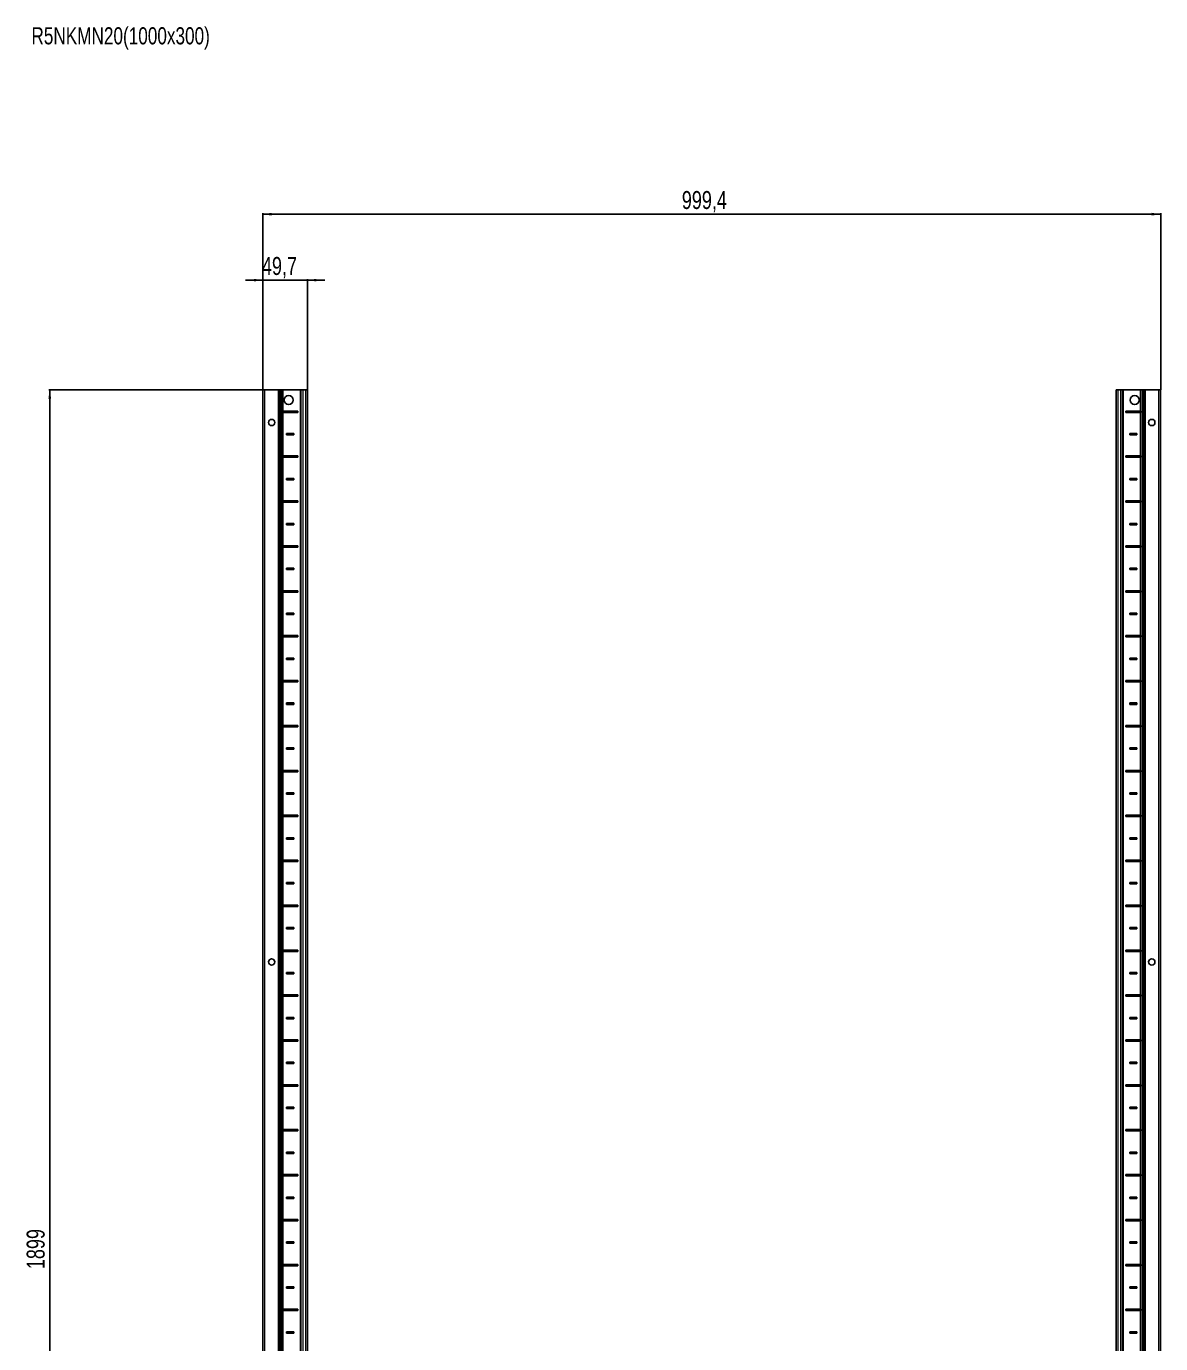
# Model space of a CAD drawing. Header units: millimetres. Extents: x -199 to 5425, y -1547 to 1507.
# Drawn here: x -199 to 1063, y -15 to 1452 of the extents above; entities that cross this region are included whole.
import ezdxf

# ---------------------------------------------------------------- set-up
doc = ezdxf.new("R2010")
doc.units = ezdxf.units.MM
doc.layers.add('FORMAT', color=7, linetype='Continuous')
doc.styles.add('SLDTEXTSTYLE0', font='TXT', dxfattribs={"width": 0.75})
doc.dimstyles.new('SLDDIMSTYLE0', dxfattribs={"dimtxt": 20, "dimasz": 10, "dimexe": 0, "dimexo": 0.0625, "dimgap": 5, "dimtad": 2, "dimdec": 1, "dimrnd": 1e-09, "dimzin": 12, "dimdsep": 46, "dimtxsty": 'SLDTEXTSTYLE0', "dimsah": 1, "dimcen": 0.09, "dimadec": 0, "dimazin": 3, "dimtfac": 1, "dimtofl": 0, "dimtmove": 0, "dimatfit": 3, "dimfxl": 0, "dimfrac": 2, "dimtolj": 1, "dimtzin": 12, "dimarcsym": 0})
doc.dimstyles.new('SLDDIMSTYLE1', dxfattribs={"dimtxt": 20, "dimasz": 10, "dimexe": 0, "dimexo": 0.0625, "dimgap": 5, "dimtad": 2, "dimdec": 1, "dimrnd": 1e-09, "dimzin": 12, "dimdsep": 46, "dimtxsty": 'SLDTEXTSTYLE0', "dimsah": 1, "dimcen": 0.09, "dimadec": 0, "dimazin": 3, "dimtfac": 1, "dimtmove": 0, "dimatfit": 0, "dimfxl": 0, "dimfrac": 2, "dimtolj": 1, "dimtzin": 12, "dimarcsym": 0})

# ---------------------------------------------------------------- blocks, each defined once
blk = doc.blocks.new('_D')
at = {"layer": 'FORMAT'}
for p, q in [((86.4, 1047.2), (-174.2, 1047.2)), ((-173.2, 1047.2), (-173.2, -851.8)), ((86.4, -851.8), (-174.2, -851.8))]:
    blk.add_line(p, q, dxfattribs=at)
for points in [[(-173.2, 1047.2), (-174.7, 1037.2), (-171.6, 1037.2)], [(-173.2, -851.8), (-171.6, -841.8), (-174.7, -841.8)]]:
    blk.add_solid(points, dxfattribs=at)
at = {"layer": 'FORMAT', "insert": (-198.9, 68.2), "char_height": 20, "attachment_point": 1, "rotation": 90, "style": 'SLDTEXTSTYLE0'}
blk.add_mtext('1899', dxfattribs=at)
blk = doc.blocks.new('_D_1')
at = {"layer": 'FORMAT'}
for p, q in [((64, 1047.2), (64, 1243.6)), ((64, 1242.6), (1063.4, 1242.6)), ((1063.4, 1047.2), (1063.4, 1243.6))]:
    blk.add_line(p, q, dxfattribs=at)
for points in [[(64, 1242.6), (74, 1241.1), (74, 1244.2)], [(1063.4, 1242.6), (1053.4, 1244.2), (1053.4, 1241.1)]]:
    blk.add_solid(points, dxfattribs=at)
at = {"layer": 'FORMAT', "insert": (530.4, 1268.4), "char_height": 20, "attachment_point": 1, "style": 'SLDTEXTSTYLE0'}
blk.add_mtext('999,4', dxfattribs=at)
blk = doc.blocks.new('_D_2')
at = {"layer": 'FORMAT'}
for p, q in [((64, 1169.2), (44.7, 1169.2)), ((64, 1047.2), (64, 1170.2)), ((113.7, 1169.2), (64, 1169.2)), ((113.7, 1047.2), (113.7, 1170.2)), ((113.7, 1169.2), (132.9, 1169.2))]:
    blk.add_line(p, q, dxfattribs=at)
for points in [[(64, 1169.2), (54, 1170.7), (54, 1167.7)], [(113.7, 1169.2), (123.7, 1167.7), (123.7, 1170.7)]]:
    blk.add_solid(points, dxfattribs=at)
at = {"layer": 'FORMAT', "insert": (63, 1195), "char_height": 20, "attachment_point": 1, "style": 'SLDTEXTSTYLE0'}
blk.add_mtext('49,7', dxfattribs=at)

msp = doc.modelspace()

# ---------------------------------------------------------------- linework, layer by layer
at = {"color": 7, "linetype": 'Continuous', "lineweight": 25}
for p, q in [((63.98, -851.79), (63.98, 1047.21)), ((63.98, 1047.21), (65.98, 1047.21)), ((81.33, 1047.21), (65.98, 1047.21)), ((81.33, 1047.21), (81.98, 1047.21)), ((81.98, -851.79), (81.98, 1047.21)), ((81.98, 1047.21), (82.56, 1047.21)), ((83.77, 1047.21), (82.56, 1047.21)), ((83.77, -851.79), (83.77, 1047.21)), ((83.8, 1047.21), (83.77, 1047.21)), ((83.8, -851.79), (83.8, 1047.21)), ((85.01, 1047.21), (83.8, 1047.21)), ((85.01, 1047.21), (86.42, 1047.21)), ((105.83, 1047.21), (86.42, 1047.21)), ((105.83, 1047.21), (106.48, 1047.21)), ((106.48, -851.79), (106.48, 1047.21)), ((106.48, 1047.21), (108.48, 1047.21)), ((111.68, 1047.21), (108.48, 1047.21)), ((111.68, 1047.21), (113.68, 1047.21)), ((113.68, 1047.21), (113.68, -851.79)), ((1013.68, -851.79), (1013.68, 1047.21)), ((1013.68, 1047.21), (1015.68, 1047.21)), ((1015.68, 1047.21), (1018.88, 1047.21)), ((1018.88, 1047.21), (1020.88, 1047.21)), ((1020.88, 1047.21), (1020.88, -851.79)), ((1020.88, 1047.21), (1021.53, 1047.21)), ((1021.53, 1047.21), (1040.93, 1047.21)), ((1040.93, 1047.21), (1042.34, 1047.21)), ((1042.34, 1047.21), (1043.55, 1047.21)), ((1043.55, 1047.21), (1043.55, -851.79)), ((1043.55, 1047.21), (1043.58, 1047.21)), ((1043.58, 1047.21), (1043.58, -851.79)), ((1043.58, 1047.21), (1044.79, 1047.21)), ((1044.79, 1047.21), (1045.38, 1047.21)), ((1045.38, 1047.21), (1045.38, -851.79)), ((1045.38, 1047.21), (1046.03, 1047.21)), ((1046.03, 1047.21), (1061.38, 1047.21)), ((1061.38, 1047.21), (1063.38, 1047.21)), ((1063.38, 1047.21), (1063.38, -851.79)), ((85.93, 1023.35), (85.93, 1022.06)), ((86.58, 1022.71), (85.93, 1023.35)), ((86.58, 1022.71), (85.93, 1022.06)), ((102.83, 1023.46), (86.42, 1023.46)), ((86.42, 1021.96), (102.83, 1021.96)), ((102.08, 1022.71), (86.58, 1022.71)), ((102.08, 1022.71), (102.83, 1023.46)), ((102.08, 1022.71), (102.83, 1021.96)), ((102.83, 1021.96), (102.83, 1023.46)), ((1025.28, 1022.71), (1024.53, 1023.46)), ((1040.93, 1023.46), (1024.53, 1023.46)), ((1024.53, 1023.46), (1024.53, 1021.96)), ((1025.28, 1022.71), (1024.53, 1021.96)), ((1024.53, 1021.96), (1040.93, 1021.96)), ((1025.28, 1022.71), (1040.78, 1022.71)), ((1040.78, 1022.71), (1041.42, 1023.35)), ((1040.78, 1022.71), (1041.42, 1022.06)), ((1041.42, 1022.06), (1041.42, 1023.35)), ((98.33, 998.46), (90.33, 998.46)), ((90.33, 998.46), (90.33, 996.96)), ((91.08, 997.71), (90.33, 998.46)), ((91.08, 997.71), (90.33, 996.96)), ((97.58, 997.71), (91.08, 997.71)), ((97.58, 997.71), (98.33, 998.46)), ((97.58, 997.71), (98.33, 996.96)), ((98.33, 996.96), (98.33, 998.46)), ((1037.03, 998.46), (1029.03, 998.46)), ((1029.03, 998.46), (1029.03, 996.96)), ((1029.78, 997.71), (1029.03, 998.46)), ((1029.78, 997.71), (1029.03, 996.96)), ((1029.78, 997.71), (1036.28, 997.71)), ((1036.28, 997.71), (1037.03, 998.46)), ((1036.28, 997.71), (1037.03, 996.96)), ((1037.03, 996.96), (1037.03, 998.46)), ((90.33, 996.96), (98.33, 996.96)), ((1029.03, 996.96), (1037.03, 996.96)), ((85.93, 973.35), (85.93, 972.06)), ((86.58, 972.71), (85.93, 973.35)), ((86.58, 972.71), (85.93, 972.06)), ((102.83, 973.46), (86.42, 973.46)), ((86.42, 971.96), (102.83, 971.96)), ((102.08, 972.71), (86.58, 972.71)), ((102.08, 972.71), (102.83, 973.46)), ((102.08, 972.71), (102.83, 971.96)), ((102.83, 971.96), (102.83, 973.46)), ((1040.93, 973.46), (1024.53, 973.46)), ((1024.53, 973.46), (1024.53, 971.96)), ((1025.28, 972.71), (1024.53, 973.46)), ((1025.28, 972.71), (1024.53, 971.96)), ((1024.53, 971.96), (1040.93, 971.96)), ((1025.28, 972.71), (1040.78, 972.71)), ((1040.78, 972.71), (1041.42, 973.35)), ((1040.78, 972.71), (1041.42, 972.06)), ((1041.42, 972.06), (1041.42, 973.35)), ((98.33, 948.46), (90.33, 948.46)), ((90.33, 948.46), (90.33, 946.96)), ((91.08, 947.71), (90.33, 948.46)), ((91.08, 947.71), (90.33, 946.96)), ((90.33, 946.96), (98.33, 946.96)), ((97.58, 947.71), (91.08, 947.71)), ((97.58, 947.71), (98.33, 948.46)), ((97.58, 947.71), (98.33, 946.96)), ((98.33, 946.96), (98.33, 948.46)), ((1037.03, 948.46), (1029.03, 948.46)), ((1029.03, 948.46), (1029.03, 946.96)), ((1029.78, 947.71), (1029.03, 948.46)), ((1029.78, 947.71), (1029.03, 946.96)), ((1029.03, 946.96), (1037.03, 946.96)), ((1029.78, 947.71), (1036.28, 947.71)), ((1036.28, 947.71), (1037.03, 948.46)), ((1036.28, 947.71), (1037.03, 946.96)), ((1037.03, 946.96), (1037.03, 948.46)), ((85.93, 923.35), (85.93, 922.06)), ((86.58, 922.71), (85.93, 923.35)), ((86.58, 922.71), (85.93, 922.06)), ((102.83, 923.46), (86.42, 923.46)), ((86.42, 921.96), (102.83, 921.96)), ((102.08, 922.71), (86.58, 922.71)), ((102.08, 922.71), (102.83, 923.46)), ((102.08, 922.71), (102.83, 921.96)), ((102.83, 921.96), (102.83, 923.46)), ((1040.93, 923.46), (1024.53, 923.46)), ((1024.53, 923.46), (1024.53, 921.96)), ((1025.28, 922.71), (1024.53, 923.46)), ((1025.28, 922.71), (1024.53, 921.96)), ((1024.53, 921.96), (1040.93, 921.96)), ((1025.28, 922.71), (1040.78, 922.71)), ((1040.78, 922.71), (1041.42, 923.35)), ((1040.78, 922.71), (1041.42, 922.06)), ((1041.42, 922.06), (1041.42, 923.35)), ((98.33, 898.46), (90.33, 898.46)), ((90.33, 898.46), (90.33, 896.96)), ((91.08, 897.71), (90.33, 898.46)), ((91.08, 897.71), (90.33, 896.96)), ((90.33, 896.96), (98.33, 896.96)), ((97.58, 897.71), (91.08, 897.71)), ((97.58, 897.71), (98.33, 898.46)), ((97.58, 897.71), (98.33, 896.96)), ((98.33, 896.96), (98.33, 898.46)), ((1037.03, 898.46), (1029.03, 898.46)), ((1029.03, 898.46), (1029.03, 896.96)), ((1029.78, 897.71), (1029.03, 898.46)), ((1029.78, 897.71), (1029.03, 896.96)), ((1029.03, 896.96), (1037.03, 896.96)), ((1029.78, 897.71), (1036.28, 897.71)), ((1036.28, 897.71), (1037.03, 898.46)), ((1036.28, 897.71), (1037.03, 896.96)), ((1037.03, 896.96), (1037.03, 898.46)), ((85.93, 873.35), (85.93, 872.06)), ((86.58, 872.71), (85.93, 873.35)), ((86.58, 872.71), (85.93, 872.06)), ((102.83, 873.46), (86.42, 873.46)), ((86.42, 871.96), (102.83, 871.96)), ((102.08, 872.71), (86.58, 872.71)), ((102.08, 872.71), (102.83, 873.46)), ((102.08, 872.71), (102.83, 871.96)), ((102.83, 871.96), (102.83, 873.46)), ((1040.93, 873.46), (1024.53, 873.46)), ((1024.53, 873.46), (1024.53, 871.96)), ((1025.28, 872.71), (1024.53, 873.46)), ((1025.28, 872.71), (1024.53, 871.96)), ((1024.53, 871.96), (1040.93, 871.96)), ((1025.28, 872.71), (1040.78, 872.71)), ((1040.78, 872.71), (1041.42, 873.35)), ((1040.78, 872.71), (1041.42, 872.06)), ((1041.42, 872.06), (1041.42, 873.35)), ((98.33, 848.46), (90.33, 848.46)), ((90.33, 848.46), (90.33, 846.96)), ((91.08, 847.71), (90.33, 848.46)), ((91.08, 847.71), (90.33, 846.96)), ((90.33, 846.96), (98.33, 846.96)), ((97.58, 847.71), (91.08, 847.71)), ((97.58, 847.71), (98.33, 848.46)), ((97.58, 847.71), (98.33, 846.96)), ((98.33, 846.96), (98.33, 848.46)), ((1037.03, 848.46), (1029.03, 848.46)), ((1029.03, 848.46), (1029.03, 846.96)), ((1029.78, 847.71), (1029.03, 848.46)), ((1029.78, 847.71), (1029.03, 846.96)), ((1029.03, 846.96), (1037.03, 846.96)), ((1029.78, 847.71), (1036.28, 847.71)), ((1036.28, 847.71), (1037.03, 848.46)), ((1036.28, 847.71), (1037.03, 846.96)), ((1037.03, 846.96), (1037.03, 848.46)), ((85.93, 823.35), (85.93, 822.06)), ((86.58, 822.71), (85.93, 823.35)), ((86.58, 822.71), (85.93, 822.06)), ((102.83, 823.46), (86.42, 823.46)), ((86.42, 821.96), (102.83, 821.96)), ((102.08, 822.71), (86.58, 822.71)), ((102.08, 822.71), (102.83, 823.46)), ((102.08, 822.71), (102.83, 821.96)), ((102.83, 821.96), (102.83, 823.46)), ((1040.93, 823.46), (1024.53, 823.46)), ((1024.53, 823.46), (1024.53, 821.96)), ((1025.28, 822.71), (1024.53, 823.46)), ((1025.28, 822.71), (1024.53, 821.96)), ((1024.53, 821.96), (1040.93, 821.96)), ((1025.28, 822.71), (1040.78, 822.71)), ((1040.78, 822.71), (1041.42, 823.35)), ((1040.78, 822.71), (1041.42, 822.06)), ((1041.42, 822.06), (1041.42, 823.35)), ((98.33, 798.46), (90.33, 798.46)), ((90.33, 798.46), (90.33, 796.96)), ((91.08, 797.71), (90.33, 798.46)), ((91.08, 797.71), (90.33, 796.96)), ((90.33, 796.96), (98.33, 796.96)), ((97.58, 797.71), (91.08, 797.71)), ((97.58, 797.71), (98.33, 798.46)), ((97.58, 797.71), (98.33, 796.96)), ((98.33, 796.96), (98.33, 798.46)), ((1037.03, 798.46), (1029.03, 798.46)), ((1029.03, 798.46), (1029.03, 796.96)), ((1029.78, 797.71), (1029.03, 798.46)), ((1029.78, 797.71), (1029.03, 796.96)), ((1029.03, 796.96), (1037.03, 796.96)), ((1029.78, 797.71), (1036.28, 797.71)), ((1036.28, 797.71), (1037.03, 798.46)), ((1036.28, 797.71), (1037.03, 796.96)), ((1037.03, 796.96), (1037.03, 798.46)), ((85.93, 773.35), (85.93, 772.06)), ((86.58, 772.71), (85.93, 773.35)), ((86.58, 772.71), (85.93, 772.06)), ((102.83, 773.46), (86.42, 773.46)), ((86.42, 771.96), (102.83, 771.96)), ((102.08, 772.71), (86.58, 772.71)), ((102.08, 772.71), (102.83, 773.46)), ((102.08, 772.71), (102.83, 771.96)), ((102.83, 771.96), (102.83, 773.46)), ((1040.93, 773.46), (1024.53, 773.46)), ((1024.53, 773.46), (1024.53, 771.96)), ((1025.28, 772.71), (1024.53, 773.46)), ((1025.28, 772.71), (1024.53, 771.96)), ((1024.53, 771.96), (1040.93, 771.96)), ((1025.28, 772.71), (1040.78, 772.71)), ((1040.78, 772.71), (1041.42, 773.35)), ((1040.78, 772.71), (1041.42, 772.06)), ((1041.42, 772.06), (1041.42, 773.35)), ((98.33, 748.46), (90.33, 748.46)), ((90.33, 748.46), (90.33, 746.96)), ((91.08, 747.71), (90.33, 748.46)), ((97.58, 747.71), (98.33, 748.46)), ((98.33, 746.96), (98.33, 748.46)), ((1037.03, 748.46), (1029.03, 748.46)), ((1029.03, 748.46), (1029.03, 746.96)), ((1029.78, 747.71), (1029.03, 748.46)), ((1036.28, 747.71), (1037.03, 748.46)), ((1037.03, 746.96), (1037.03, 748.46)), ((91.08, 747.71), (90.33, 746.96)), ((90.33, 746.96), (98.33, 746.96)), ((97.58, 747.71), (91.08, 747.71)), ((97.58, 747.71), (98.33, 746.96)), ((1029.78, 747.71), (1029.03, 746.96)), ((1029.03, 746.96), (1037.03, 746.96)), ((1029.78, 747.71), (1036.28, 747.71)), ((1036.28, 747.71), (1037.03, 746.96)), ((85.93, 723.35), (85.93, 722.06)), ((86.58, 722.71), (85.93, 723.35)), ((86.58, 722.71), (85.93, 722.06)), ((102.83, 723.46), (86.42, 723.46)), ((86.42, 721.96), (102.83, 721.96)), ((102.08, 722.71), (86.58, 722.71)), ((102.08, 722.71), (102.83, 723.46)), ((102.08, 722.71), (102.83, 721.96)), ((102.83, 721.96), (102.83, 723.46)), ((1040.93, 723.46), (1024.53, 723.46)), ((1024.53, 723.46), (1024.53, 721.96)), ((1025.28, 722.71), (1024.53, 723.46)), ((1025.28, 722.71), (1024.53, 721.96)), ((1024.53, 721.96), (1040.93, 721.96)), ((1025.28, 722.71), (1040.78, 722.71)), ((1040.78, 722.71), (1041.42, 723.35)), ((1040.78, 722.71), (1041.42, 722.06)), ((1041.42, 722.06), (1041.42, 723.35)), ((98.33, 698.46), (90.33, 698.46)), ((90.33, 698.46), (90.33, 696.96)), ((91.08, 697.71), (90.33, 698.46)), ((91.08, 697.71), (90.33, 696.96)), ((90.33, 696.96), (98.33, 696.96)), ((97.58, 697.71), (91.08, 697.71)), ((97.58, 697.71), (98.33, 698.46)), ((97.58, 697.71), (98.33, 696.96)), ((98.33, 696.96), (98.33, 698.46)), ((1037.03, 698.46), (1029.03, 698.46)), ((1029.03, 698.46), (1029.03, 696.96)), ((1029.78, 697.71), (1029.03, 698.46)), ((1029.78, 697.71), (1029.03, 696.96)), ((1029.03, 696.96), (1037.03, 696.96)), ((1029.78, 697.71), (1036.28, 697.71)), ((1036.28, 697.71), (1037.03, 698.46)), ((1036.28, 697.71), (1037.03, 696.96)), ((1037.03, 696.96), (1037.03, 698.46)), ((85.93, 673.35), (85.93, 672.06)), ((86.58, 672.71), (85.93, 673.35)), ((86.58, 672.71), (85.93, 672.06)), ((102.83, 673.46), (86.42, 673.46)), ((86.42, 671.96), (102.83, 671.96)), ((102.08, 672.71), (86.58, 672.71)), ((102.08, 672.71), (102.83, 673.46)), ((102.08, 672.71), (102.83, 671.96)), ((102.83, 671.96), (102.83, 673.46)), ((1040.93, 673.46), (1024.53, 673.46)), ((1024.53, 673.46), (1024.53, 671.96)), ((1025.28, 672.71), (1024.53, 673.46)), ((1025.28, 672.71), (1024.53, 671.96)), ((1024.53, 671.96), (1040.93, 671.96)), ((1025.28, 672.71), (1040.78, 672.71)), ((1040.78, 672.71), (1041.42, 673.35)), ((1040.78, 672.71), (1041.42, 672.06)), ((1041.42, 672.06), (1041.42, 673.35)), ((98.33, 648.46), (90.33, 648.46)), ((90.33, 648.46), (90.33, 646.96)), ((91.08, 647.71), (90.33, 648.46)), ((91.08, 647.71), (90.33, 646.96)), ((90.33, 646.96), (98.33, 646.96)), ((97.58, 647.71), (91.08, 647.71)), ((97.58, 647.71), (98.33, 648.46)), ((97.58, 647.71), (98.33, 646.96)), ((98.33, 646.96), (98.33, 648.46)), ((1037.03, 648.46), (1029.03, 648.46)), ((1029.03, 648.46), (1029.03, 646.96)), ((1029.78, 647.71), (1029.03, 648.46)), ((1029.78, 647.71), (1029.03, 646.96)), ((1029.03, 646.96), (1037.03, 646.96)), ((1029.78, 647.71), (1036.28, 647.71)), ((1036.28, 647.71), (1037.03, 648.46)), ((1036.28, 647.71), (1037.03, 646.96)), ((1037.03, 646.96), (1037.03, 648.46)), ((85.93, 623.35), (85.93, 622.06)), ((86.58, 622.71), (85.93, 623.35)), ((86.58, 622.71), (85.93, 622.06)), ((102.83, 623.46), (86.42, 623.46)), ((86.42, 621.96), (102.83, 621.96)), ((102.08, 622.71), (86.58, 622.71)), ((102.08, 622.71), (102.83, 623.46)), ((102.08, 622.71), (102.83, 621.96)), ((102.83, 621.96), (102.83, 623.46)), ((1040.93, 623.46), (1024.53, 623.46)), ((1024.53, 623.46), (1024.53, 621.96)), ((1025.28, 622.71), (1024.53, 623.46)), ((1025.28, 622.71), (1024.53, 621.96)), ((1024.53, 621.96), (1040.93, 621.96)), ((1025.28, 622.71), (1040.78, 622.71)), ((1040.78, 622.71), (1041.42, 623.35)), ((1040.78, 622.71), (1041.42, 622.06)), ((1041.42, 622.06), (1041.42, 623.35)), ((98.33, 598.46), (90.33, 598.46)), ((90.33, 598.46), (90.33, 596.96)), ((91.08, 597.71), (90.33, 598.46)), ((91.08, 597.71), (90.33, 596.96)), ((90.33, 596.96), (98.33, 596.96)), ((97.58, 597.71), (91.08, 597.71)), ((97.58, 597.71), (98.33, 598.46)), ((97.58, 597.71), (98.33, 596.96)), ((98.33, 596.96), (98.33, 598.46)), ((1037.03, 598.46), (1029.03, 598.46)), ((1029.03, 598.46), (1029.03, 596.96)), ((1029.78, 597.71), (1029.03, 598.46)), ((1029.78, 597.71), (1029.03, 596.96)), ((1029.03, 596.96), (1037.03, 596.96)), ((1029.78, 597.71), (1036.28, 597.71)), ((1036.28, 597.71), (1037.03, 598.46)), ((1036.28, 597.71), (1037.03, 596.96)), ((1037.03, 596.96), (1037.03, 598.46)), ((85.93, 573.35), (85.93, 572.06)), ((86.58, 572.71), (85.93, 573.35)), ((86.58, 572.71), (85.93, 572.06)), ((102.83, 573.46), (86.42, 573.46)), ((86.42, 571.96), (102.83, 571.96)), ((102.08, 572.71), (86.58, 572.71)), ((102.08, 572.71), (102.83, 573.46)), ((102.08, 572.71), (102.83, 571.96)), ((102.83, 571.96), (102.83, 573.46)), ((1040.93, 573.46), (1024.53, 573.46)), ((1024.53, 573.46), (1024.53, 571.96)), ((1025.28, 572.71), (1024.53, 573.46)), ((1025.28, 572.71), (1024.53, 571.96)), ((1024.53, 571.96), (1040.93, 571.96)), ((1025.28, 572.71), (1040.78, 572.71)), ((1040.78, 572.71), (1041.42, 573.35)), ((1040.78, 572.71), (1041.42, 572.06)), ((1041.42, 572.06), (1041.42, 573.35)), ((98.33, 548.46), (90.33, 548.46)), ((90.33, 548.46), (90.33, 546.96)), ((91.08, 547.71), (90.33, 548.46)), ((91.08, 547.71), (90.33, 546.96)), ((90.33, 546.96), (98.33, 546.96)), ((97.58, 547.71), (91.08, 547.71)), ((97.58, 547.71), (98.33, 548.46)), ((97.58, 547.71), (98.33, 546.96)), ((98.33, 546.96), (98.33, 548.46)), ((1037.03, 548.46), (1029.03, 548.46)), ((1029.03, 548.46), (1029.03, 546.96)), ((1029.78, 547.71), (1029.03, 548.46)), ((1029.78, 547.71), (1029.03, 546.96)), ((1029.03, 546.96), (1037.03, 546.96)), ((1029.78, 547.71), (1036.28, 547.71)), ((1036.28, 547.71), (1037.03, 548.46)), ((1036.28, 547.71), (1037.03, 546.96)), ((1037.03, 546.96), (1037.03, 548.46)), ((85.93, 523.35), (85.93, 522.06)), ((86.58, 522.71), (85.93, 523.35)), ((86.58, 522.71), (85.93, 522.06)), ((102.83, 523.46), (86.42, 523.46)), ((86.42, 521.96), (102.83, 521.96)), ((102.08, 522.71), (86.58, 522.71)), ((102.08, 522.71), (102.83, 523.46)), ((102.08, 522.71), (102.83, 521.96)), ((102.83, 521.96), (102.83, 523.46)), ((1040.93, 523.46), (1024.53, 523.46)), ((1024.53, 523.46), (1024.53, 521.96)), ((1025.28, 522.71), (1024.53, 523.46)), ((1025.28, 522.71), (1024.53, 521.96)), ((1024.53, 521.96), (1040.93, 521.96)), ((1025.28, 522.71), (1040.78, 522.71)), ((1040.78, 522.71), (1041.42, 523.35)), ((1040.78, 522.71), (1041.42, 522.06)), ((1041.42, 522.06), (1041.42, 523.35)), ((98.33, 498.46), (90.33, 498.46)), ((90.33, 498.46), (90.33, 496.96)), ((91.08, 497.71), (90.33, 498.46)), ((91.08, 497.71), (90.33, 496.96)), ((90.33, 496.96), (98.33, 496.96)), ((97.58, 497.71), (91.08, 497.71)), ((97.58, 497.71), (98.33, 498.46)), ((97.58, 497.71), (98.33, 496.96)), ((98.33, 496.96), (98.33, 498.46)), ((1037.03, 498.46), (1029.03, 498.46)), ((1029.03, 498.46), (1029.03, 496.96)), ((1029.78, 497.71), (1029.03, 498.46)), ((1029.78, 497.71), (1029.03, 496.96)), ((1029.03, 496.96), (1037.03, 496.96)), ((1029.78, 497.71), (1036.28, 497.71)), ((1036.28, 497.71), (1037.03, 498.46)), ((1036.28, 497.71), (1037.03, 496.96)), ((1037.03, 496.96), (1037.03, 498.46)), ((85.93, 473.35), (85.93, 472.06)), ((86.58, 472.71), (85.93, 473.35)), ((86.58, 472.71), (85.93, 472.06)), ((102.83, 473.46), (86.42, 473.46)), ((86.42, 471.96), (102.83, 471.96)), ((102.08, 472.71), (86.58, 472.71)), ((102.08, 472.71), (102.83, 473.46)), ((102.08, 472.71), (102.83, 471.96)), ((102.83, 471.96), (102.83, 473.46)), ((1040.93, 473.46), (1024.53, 473.46)), ((1024.53, 473.46), (1024.53, 471.96)), ((1025.28, 472.71), (1024.53, 473.46)), ((1025.28, 472.71), (1024.53, 471.96)), ((1024.53, 471.96), (1040.93, 471.96)), ((1025.28, 472.71), (1040.78, 472.71)), ((1040.78, 472.71), (1041.42, 473.35)), ((1040.78, 472.71), (1041.42, 472.06)), ((1041.42, 472.06), (1041.42, 473.35)), ((98.33, 448.46), (90.33, 448.46)), ((90.33, 448.46), (90.33, 446.96)), ((91.08, 447.71), (90.33, 448.46)), ((91.08, 447.71), (90.33, 446.96)), ((90.33, 446.96), (98.33, 446.96)), ((97.58, 447.71), (91.08, 447.71)), ((97.58, 447.71), (98.33, 448.46)), ((97.58, 447.71), (98.33, 446.96)), ((98.33, 446.96), (98.33, 448.46)), ((1037.03, 448.46), (1029.03, 448.46)), ((1029.03, 448.46), (1029.03, 446.96)), ((1029.78, 447.71), (1029.03, 448.46)), ((1029.78, 447.71), (1029.03, 446.96)), ((1029.03, 446.96), (1037.03, 446.96)), ((1029.78, 447.71), (1036.28, 447.71)), ((1036.28, 447.71), (1037.03, 448.46)), ((1036.28, 447.71), (1037.03, 446.96)), ((1037.03, 446.96), (1037.03, 448.46)), ((85.93, 423.35), (85.93, 422.06)), ((86.58, 422.71), (85.93, 423.35)), ((86.58, 422.71), (85.93, 422.06)), ((102.83, 423.46), (86.42, 423.46)), ((86.42, 421.96), (102.83, 421.96)), ((102.08, 422.71), (86.58, 422.71)), ((102.08, 422.71), (102.83, 423.46)), ((102.08, 422.71), (102.83, 421.96)), ((102.83, 421.96), (102.83, 423.46)), ((1040.93, 423.46), (1024.53, 423.46)), ((1024.53, 423.46), (1024.53, 421.96)), ((1025.28, 422.71), (1024.53, 423.46)), ((1025.28, 422.71), (1024.53, 421.96)), ((1024.53, 421.96), (1040.93, 421.96)), ((1025.28, 422.71), (1040.78, 422.71)), ((1040.78, 422.71), (1041.42, 423.35)), ((1040.78, 422.71), (1041.42, 422.06)), ((1041.42, 422.06), (1041.42, 423.35)), ((98.33, 398.46), (90.33, 398.46)), ((90.33, 398.46), (90.33, 396.96)), ((91.08, 397.71), (90.33, 398.46)), ((91.08, 397.71), (90.33, 396.96)), ((90.33, 396.96), (98.33, 396.96)), ((97.58, 397.71), (91.08, 397.71)), ((97.58, 397.71), (98.33, 398.46)), ((97.58, 397.71), (98.33, 396.96)), ((98.33, 396.96), (98.33, 398.46)), ((1037.03, 398.46), (1029.03, 398.46)), ((1029.03, 398.46), (1029.03, 396.96)), ((1029.78, 397.71), (1029.03, 398.46)), ((1029.78, 397.71), (1029.03, 396.96)), ((1029.03, 396.96), (1037.03, 396.96)), ((1029.78, 397.71), (1036.28, 397.71)), ((1036.28, 397.71), (1037.03, 398.46)), ((1036.28, 397.71), (1037.03, 396.96)), ((1037.03, 396.96), (1037.03, 398.46)), ((85.93, 373.35), (85.93, 372.06)), ((86.58, 372.71), (85.93, 373.35)), ((86.58, 372.71), (85.93, 372.06)), ((102.83, 373.46), (86.42, 373.46)), ((86.42, 371.96), (102.83, 371.96)), ((102.08, 372.71), (86.58, 372.71)), ((102.08, 372.71), (102.83, 373.46)), ((102.08, 372.71), (102.83, 371.96)), ((102.83, 371.96), (102.83, 373.46)), ((1040.93, 373.46), (1024.53, 373.46)), ((1024.53, 373.46), (1024.53, 371.96)), ((1025.28, 372.71), (1024.53, 373.46)), ((1025.28, 372.71), (1024.53, 371.96)), ((1024.53, 371.96), (1040.93, 371.96)), ((1025.28, 372.71), (1040.78, 372.71)), ((1040.78, 372.71), (1041.42, 373.35)), ((1040.78, 372.71), (1041.42, 372.06)), ((1041.42, 372.06), (1041.42, 373.35)), ((98.33, 348.46), (90.33, 348.46)), ((90.33, 348.46), (90.33, 346.96)), ((91.08, 347.71), (90.33, 348.46)), ((91.08, 347.71), (90.33, 346.96)), ((90.33, 346.96), (98.33, 346.96)), ((97.58, 347.71), (91.08, 347.71)), ((97.58, 347.71), (98.33, 348.46)), ((97.58, 347.71), (98.33, 346.96)), ((98.33, 346.96), (98.33, 348.46)), ((1037.03, 348.46), (1029.03, 348.46)), ((1029.03, 348.46), (1029.03, 346.96)), ((1029.78, 347.71), (1029.03, 348.46)), ((1029.78, 347.71), (1029.03, 346.96)), ((1029.03, 346.96), (1037.03, 346.96)), ((1029.78, 347.71), (1036.28, 347.71)), ((1036.28, 347.71), (1037.03, 348.46)), ((1036.28, 347.71), (1037.03, 346.96)), ((1037.03, 346.96), (1037.03, 348.46)), ((85.93, 323.35), (85.93, 322.06)), ((86.58, 322.71), (85.93, 323.35)), ((86.58, 322.71), (85.93, 322.06)), ((102.83, 323.46), (86.42, 323.46)), ((102.08, 322.71), (86.58, 322.71)), ((102.08, 322.71), (102.83, 323.46)), ((102.08, 322.71), (102.83, 321.96)), ((102.83, 321.96), (102.83, 323.46)), ((1040.93, 323.46), (1024.53, 323.46)), ((1024.53, 323.46), (1024.53, 321.96)), ((1025.28, 322.71), (1024.53, 323.46)), ((1025.28, 322.71), (1024.53, 321.96)), ((1025.28, 322.71), (1040.78, 322.71)), ((1040.78, 322.71), (1041.42, 323.35)), ((1040.78, 322.71), (1041.42, 322.06)), ((1041.42, 322.06), (1041.42, 323.35)), ((86.42, 321.96), (102.83, 321.96)), ((1024.53, 321.96), (1040.93, 321.96)), ((98.33, 298.46), (90.33, 298.46)), ((90.33, 298.46), (90.33, 296.96)), ((91.08, 297.71), (90.33, 298.46)), ((91.08, 297.71), (90.33, 296.96)), ((90.33, 296.96), (98.33, 296.96)), ((97.58, 297.71), (91.08, 297.71)), ((97.58, 297.71), (98.33, 298.46)), ((97.58, 297.71), (98.33, 296.96)), ((98.33, 296.96), (98.33, 298.46)), ((1037.03, 298.46), (1029.03, 298.46)), ((1029.03, 298.46), (1029.03, 296.96)), ((1029.78, 297.71), (1029.03, 298.46)), ((1029.78, 297.71), (1029.03, 296.96)), ((1029.03, 296.96), (1037.03, 296.96)), ((1029.78, 297.71), (1036.28, 297.71)), ((1036.28, 297.71), (1037.03, 298.46)), ((1036.28, 297.71), (1037.03, 296.96)), ((1037.03, 296.96), (1037.03, 298.46)), ((85.93, 273.35), (85.93, 272.06)), ((86.58, 272.71), (85.93, 273.35)), ((86.58, 272.71), (85.93, 272.06)), ((102.83, 273.46), (86.42, 273.46)), ((86.42, 271.96), (102.83, 271.96)), ((102.08, 272.71), (86.58, 272.71)), ((102.08, 272.71), (102.83, 273.46)), ((102.08, 272.71), (102.83, 271.96)), ((102.83, 271.96), (102.83, 273.46)), ((1040.93, 273.46), (1024.53, 273.46)), ((1024.53, 273.46), (1024.53, 271.96)), ((1025.28, 272.71), (1024.53, 273.46)), ((1025.28, 272.71), (1024.53, 271.96)), ((1024.53, 271.96), (1040.93, 271.96)), ((1025.28, 272.71), (1040.78, 272.71)), ((1040.78, 272.71), (1041.42, 273.35)), ((1040.78, 272.71), (1041.42, 272.06)), ((1041.42, 272.06), (1041.42, 273.35)), ((98.33, 248.46), (90.33, 248.46)), ((90.33, 248.46), (90.33, 246.96)), ((91.08, 247.71), (90.33, 248.46)), ((91.08, 247.71), (90.33, 246.96)), ((90.33, 246.96), (98.33, 246.96)), ((97.58, 247.71), (91.08, 247.71)), ((97.58, 247.71), (98.33, 248.46)), ((97.58, 247.71), (98.33, 246.96)), ((98.33, 246.96), (98.33, 248.46)), ((1037.03, 248.46), (1029.03, 248.46)), ((1029.03, 248.46), (1029.03, 246.96)), ((1029.78, 247.71), (1029.03, 248.46)), ((1029.78, 247.71), (1029.03, 246.96)), ((1029.03, 246.96), (1037.03, 246.96)), ((1029.78, 247.71), (1036.28, 247.71)), ((1036.28, 247.71), (1037.03, 248.46)), ((1036.28, 247.71), (1037.03, 246.96)), ((1037.03, 246.96), (1037.03, 248.46)), ((85.93, 223.35), (85.93, 222.06)), ((86.58, 222.71), (85.93, 223.35)), ((86.58, 222.71), (85.93, 222.06)), ((102.83, 223.46), (86.42, 223.46)), ((86.42, 221.96), (102.83, 221.96)), ((102.08, 222.71), (86.58, 222.71)), ((102.08, 222.71), (102.83, 223.46)), ((102.08, 222.71), (102.83, 221.96)), ((102.83, 221.96), (102.83, 223.46)), ((1040.93, 223.46), (1024.53, 223.46)), ((1024.53, 223.46), (1024.53, 221.96)), ((1025.28, 222.71), (1024.53, 223.46)), ((1025.28, 222.71), (1024.53, 221.96)), ((1024.53, 221.96), (1040.93, 221.96)), ((1025.28, 222.71), (1040.78, 222.71)), ((1040.78, 222.71), (1041.42, 223.35)), ((1040.78, 222.71), (1041.42, 222.06)), ((1041.42, 222.06), (1041.42, 223.35)), ((98.33, 198.46), (90.33, 198.46)), ((90.33, 198.46), (90.33, 196.96)), ((91.08, 197.71), (90.33, 198.46)), ((91.08, 197.71), (90.33, 196.96)), ((90.33, 196.96), (98.33, 196.96)), ((97.58, 197.71), (91.08, 197.71)), ((97.58, 197.71), (98.33, 198.46)), ((97.58, 197.71), (98.33, 196.96)), ((98.33, 196.96), (98.33, 198.46)), ((1037.03, 198.46), (1029.03, 198.46)), ((1029.03, 198.46), (1029.03, 196.96)), ((1029.78, 197.71), (1029.03, 198.46)), ((1029.78, 197.71), (1029.03, 196.96)), ((1029.03, 196.96), (1037.03, 196.96)), ((1029.78, 197.71), (1036.28, 197.71)), ((1036.28, 197.71), (1037.03, 198.46)), ((1036.28, 197.71), (1037.03, 196.96)), ((1037.03, 196.96), (1037.03, 198.46)), ((85.93, 173.35), (85.93, 172.06)), ((86.58, 172.71), (85.93, 173.35)), ((86.58, 172.71), (85.93, 172.06)), ((102.83, 173.46), (86.42, 173.46)), ((86.42, 171.96), (102.83, 171.96)), ((102.08, 172.71), (86.58, 172.71)), ((102.08, 172.71), (102.83, 173.46)), ((102.08, 172.71), (102.83, 171.96)), ((102.83, 171.96), (102.83, 173.46)), ((1040.93, 173.46), (1024.53, 173.46)), ((1024.53, 173.46), (1024.53, 171.96)), ((1025.28, 172.71), (1024.53, 173.46)), ((1025.28, 172.71), (1024.53, 171.96)), ((1024.53, 171.96), (1040.93, 171.96)), ((1025.28, 172.71), (1040.78, 172.71)), ((1040.78, 172.71), (1041.42, 173.35)), ((1040.78, 172.71), (1041.42, 172.06)), ((1041.42, 172.06), (1041.42, 173.35)), ((98.33, 148.46), (90.33, 148.46)), ((90.33, 148.46), (90.33, 146.96)), ((91.08, 147.71), (90.33, 148.46)), ((91.08, 147.71), (90.33, 146.96)), ((90.33, 146.96), (98.33, 146.96)), ((97.58, 147.71), (91.08, 147.71)), ((97.58, 147.71), (98.33, 148.46)), ((97.58, 147.71), (98.33, 146.96)), ((98.33, 146.96), (98.33, 148.46)), ((1037.03, 148.46), (1029.03, 148.46)), ((1029.03, 148.46), (1029.03, 146.96)), ((1029.78, 147.71), (1029.03, 148.46)), ((1029.78, 147.71), (1029.03, 146.96)), ((1029.03, 146.96), (1037.03, 146.96)), ((1029.78, 147.71), (1036.28, 147.71)), ((1036.28, 147.71), (1037.03, 148.46)), ((1036.28, 147.71), (1037.03, 146.96)), ((1037.03, 146.96), (1037.03, 148.46)), ((85.93, 123.35), (85.93, 122.06)), ((86.58, 122.71), (85.93, 123.35)), ((86.58, 122.71), (85.93, 122.06)), ((102.83, 123.46), (86.42, 123.46)), ((86.42, 121.96), (102.83, 121.96)), ((102.08, 122.71), (86.58, 122.71)), ((102.08, 122.71), (102.83, 123.46)), ((102.08, 122.71), (102.83, 121.96)), ((102.83, 121.96), (102.83, 123.46)), ((1040.93, 123.46), (1024.53, 123.46)), ((1024.53, 123.46), (1024.53, 121.96)), ((1025.28, 122.71), (1024.53, 123.46)), ((1025.28, 122.71), (1024.53, 121.96)), ((1024.53, 121.96), (1040.93, 121.96)), ((1025.28, 122.71), (1040.78, 122.71)), ((1040.78, 122.71), (1041.42, 123.35)), ((1040.78, 122.71), (1041.42, 122.06)), ((1041.42, 122.06), (1041.42, 123.35)), ((98.33, 98.46), (90.33, 98.46)), ((90.33, 98.46), (90.33, 96.96)), ((91.08, 97.71), (90.33, 98.46)), ((91.08, 97.71), (90.33, 96.96)), ((90.33, 96.96), (98.33, 96.96)), ((97.58, 97.71), (91.08, 97.71)), ((97.58, 97.71), (98.33, 98.46)), ((97.58, 97.71), (98.33, 96.96)), ((98.33, 96.96), (98.33, 98.46)), ((1037.03, 98.46), (1029.03, 98.46)), ((1029.03, 98.46), (1029.03, 96.96)), ((1029.78, 97.71), (1029.03, 98.46)), ((1029.78, 97.71), (1029.03, 96.96)), ((1029.03, 96.96), (1037.03, 96.96)), ((1029.78, 97.71), (1036.28, 97.71)), ((1036.28, 97.71), (1037.03, 98.46)), ((1036.28, 97.71), (1037.03, 96.96)), ((1037.03, 96.96), (1037.03, 98.46)), ((85.93, 73.35), (85.93, 72.06)), ((86.58, 72.71), (85.93, 73.35)), ((102.83, 73.46), (86.42, 73.46)), ((102.08, 72.71), (102.83, 73.46)), ((102.83, 71.96), (102.83, 73.46)), ((1040.93, 73.46), (1024.53, 73.46)), ((1024.53, 73.46), (1024.53, 71.96)), ((1025.28, 72.71), (1024.53, 73.46)), ((1040.78, 72.71), (1041.42, 73.35)), ((1041.42, 72.06), (1041.42, 73.35)), ((86.58, 72.71), (85.93, 72.06)), ((86.42, 71.96), (102.83, 71.96)), ((102.08, 72.71), (86.58, 72.71)), ((102.08, 72.71), (102.83, 71.96)), ((1025.28, 72.71), (1024.53, 71.96)), ((1024.53, 71.96), (1040.93, 71.96)), ((1025.28, 72.71), (1040.78, 72.71)), ((1040.78, 72.71), (1041.42, 72.06)), ((98.33, 48.46), (90.33, 48.46)), ((90.33, 48.46), (90.33, 46.96)), ((91.08, 47.71), (90.33, 48.46)), ((91.08, 47.71), (90.33, 46.96)), ((90.33, 46.96), (98.33, 46.96)), ((97.58, 47.71), (91.08, 47.71)), ((97.58, 47.71), (98.33, 48.46)), ((97.58, 47.71), (98.33, 46.96)), ((98.33, 46.96), (98.33, 48.46)), ((1037.03, 48.46), (1029.03, 48.46)), ((1029.03, 48.46), (1029.03, 46.96)), ((1029.78, 47.71), (1029.03, 48.46)), ((1029.78, 47.71), (1029.03, 46.96)), ((1029.03, 46.96), (1037.03, 46.96)), ((1029.78, 47.71), (1036.28, 47.71)), ((1036.28, 47.71), (1037.03, 48.46)), ((1036.28, 47.71), (1037.03, 46.96)), ((1037.03, 46.96), (1037.03, 48.46)), ((85.93, 23.35), (85.93, 22.06)), ((86.58, 22.71), (85.93, 23.35)), ((86.58, 22.71), (85.93, 22.06)), ((102.83, 23.46), (86.42, 23.46)), ((86.42, 21.96), (102.83, 21.96)), ((102.08, 22.71), (86.58, 22.71)), ((102.08, 22.71), (102.83, 23.46)), ((102.08, 22.71), (102.83, 21.96)), ((102.83, 21.96), (102.83, 23.46)), ((1040.93, 23.46), (1024.53, 23.46)), ((1024.53, 23.46), (1024.53, 21.96)), ((1025.28, 22.71), (1024.53, 23.46)), ((1025.28, 22.71), (1024.53, 21.96)), ((1024.53, 21.96), (1040.93, 21.96)), ((1025.28, 22.71), (1040.78, 22.71)), ((1040.78, 22.71), (1041.42, 23.35)), ((1040.78, 22.71), (1041.42, 22.06)), ((1041.42, 22.06), (1041.42, 23.35)), ((98.33, -1.54), (90.33, -1.54)), ((90.33, -1.54), (90.33, -3.04)), ((91.08, -2.29), (90.33, -1.54)), ((91.08, -2.29), (90.33, -3.04)), ((90.33, -3.04), (98.33, -3.04)), ((97.58, -2.29), (91.08, -2.29)), ((97.58, -2.29), (98.33, -1.54)), ((97.58, -2.29), (98.33, -3.04)), ((98.33, -3.04), (98.33, -1.54)), ((1037.03, -1.54), (1029.03, -1.54)), ((1029.03, -1.54), (1029.03, -3.04)), ((1029.78, -2.29), (1029.03, -1.54)), ((1029.78, -2.29), (1029.03, -3.04)), ((1029.03, -3.04), (1037.03, -3.04)), ((1029.78, -2.29), (1036.28, -2.29)), ((1036.28, -2.29), (1037.03, -1.54)), ((1036.28, -2.29), (1037.03, -3.04)), ((1037.03, -3.04), (1037.03, -1.54))]:
    msp.add_line(p, q, dxfattribs=at)
at = {"color": 8, "linetype": 'Continuous', "lineweight": 18}
for p, q in [((65.98, 1047.21), (65.98, -851.79)), ((81.33, -851.79), (81.33, 1047.21)), ((82.56, 1047.21), (82.56, -851.79)), ((85.01, -851.79), (85.01, 1047.21)), ((86.42, 1047.21), (86.42, 1023.46)), ((105.83, -851.79), (105.83, 1047.21)), ((108.48, 1047.21), (108.48, -851.79)), ((111.68, -851.79), (111.68, 1047.21)), ((1015.68, 1047.21), (1015.68, -851.79)), ((1018.88, -851.79), (1018.88, 1047.21)), ((1021.53, 1047.21), (1021.53, -851.79)), ((1040.93, 1023.46), (1040.93, 1047.21)), ((1042.34, 1047.21), (1042.34, -851.79)), ((1044.79, -851.79), (1044.79, 1047.21)), ((1046.03, 1047.21), (1046.03, -851.79)), ((1061.38, -851.79), (1061.38, 1047.21)), ((86.42, 1021.96), (86.42, 973.46)), ((1040.93, 973.46), (1040.93, 1021.96)), ((86.42, 971.96), (86.42, 923.46)), ((1040.93, 923.46), (1040.93, 971.96)), ((86.42, 921.96), (86.42, 873.46)), ((1040.93, 873.46), (1040.93, 921.96)), ((86.42, 871.96), (86.42, 823.46)), ((1040.93, 823.46), (1040.93, 871.96)), ((86.42, 821.96), (86.42, 773.46)), ((1040.93, 773.46), (1040.93, 821.96)), ((86.42, 771.96), (86.42, 723.46)), ((1040.93, 723.46), (1040.93, 771.96)), ((86.42, 721.96), (86.42, 673.46)), ((1040.93, 673.46), (1040.93, 721.96)), ((86.42, 671.96), (86.42, 623.46)), ((1040.93, 623.46), (1040.93, 671.96)), ((86.42, 621.96), (86.42, 573.46)), ((1040.93, 573.46), (1040.93, 621.96)), ((86.42, 571.96), (86.42, 523.46)), ((1040.93, 523.46), (1040.93, 571.96)), ((86.42, 521.96), (86.42, 473.46)), ((1040.93, 473.46), (1040.93, 521.96)), ((86.42, 471.96), (86.42, 423.46)), ((1040.93, 423.46), (1040.93, 471.96)), ((86.42, 421.96), (86.42, 373.46)), ((1040.93, 373.46), (1040.93, 421.96)), ((86.42, 371.96), (86.42, 323.46)), ((1040.93, 323.46), (1040.93, 371.96)), ((86.42, 321.96), (86.42, 273.46)), ((1040.93, 273.46), (1040.93, 321.96)), ((86.42, 271.96), (86.42, 223.46)), ((1040.93, 223.46), (1040.93, 271.96)), ((86.42, 221.96), (86.42, 173.46)), ((1040.93, 173.46), (1040.93, 221.96)), ((86.42, 171.96), (86.42, 123.46)), ((1040.93, 123.46), (1040.93, 171.96)), ((86.42, 121.96), (86.42, 73.46)), ((1040.93, 73.46), (1040.93, 121.96)), ((86.42, 71.96), (86.42, 23.46)), ((1040.93, 23.46), (1040.93, 71.96)), ((86.42, 21.96), (86.42, -26.54)), ((1040.93, -26.54), (1040.93, 21.96))]:
    msp.add_line(p, q, dxfattribs=at)
at = {"color": 7, "linetype": 'Continuous', "lineweight": 25}
for centre, radius in [((92.83, 1035.71), 5), ((1034.53, 1035.71), 5), ((73.83, 1010.71), 3.5), ((1053.53, 1010.71), 3.5), ((73.83, 410.21), 3.5), ((1053.53, 410.21), 3.5)]:
    msp.add_circle(centre, radius, dxfattribs=at)
for centre, start_param, end_param in [((86.42, 1019.99), 0, 0.2482694), ((86.42, 1025.42), 2.8933233, 3.1415927), ((1040.93, 1019.99), 6.0349159, 6.2831853), ((1040.93, 1025.42), 3.1415927, 3.389862), ((86.42, 969.99), 0, 0.2482694), ((86.42, 975.42), 2.8933233, 3.1415927), ((1040.93, 969.99), 6.0349159, 6.2831853), ((1040.93, 975.42), 3.1415927, 3.389862), ((86.42, 919.99), 0, 0.2482694), ((86.42, 925.42), 2.8933233, 3.1415927), ((1040.93, 919.99), 6.0349159, 6.2831853), ((1040.93, 925.42), 3.1415927, 3.389862), ((86.42, 869.99), 0, 0.2482694), ((86.42, 875.42), 2.8933233, 3.1415927), ((1040.93, 869.99), 6.0349159, 6.2831853), ((1040.93, 875.42), 3.1415927, 3.389862), ((86.42, 819.99), 0, 0.2482694), ((86.42, 825.42), 2.8933233, 3.1415927), ((1040.93, 819.99), 6.0349159, 6.2831853), ((1040.93, 825.42), 3.1415927, 3.389862), ((86.42, 769.99), 0, 0.2482694), ((86.42, 775.42), 2.8933233, 3.1415927), ((1040.93, 769.99), 6.0349159, 6.2831853), ((1040.93, 775.42), 3.1415927, 3.389862), ((86.42, 719.99), 0, 0.2482694), ((86.42, 725.42), 2.8933233, 3.1415927), ((1040.93, 719.99), 6.0349159, 6.2831853), ((1040.93, 725.42), 3.1415927, 3.389862), ((86.42, 669.99), 0, 0.2482694), ((86.42, 675.42), 2.8933233, 3.1415927), ((1040.93, 669.99), 6.0349159, 6.2831853), ((1040.93, 675.42), 3.1415927, 3.389862), ((86.42, 619.99), 0, 0.2482694), ((86.42, 625.42), 2.8933233, 3.1415927), ((1040.93, 619.99), 6.0349159, 6.2831853), ((1040.93, 625.42), 3.1415927, 3.389862), ((86.42, 569.99), 0, 0.2482694), ((86.42, 575.42), 2.8933233, 3.1415927), ((1040.93, 569.99), 6.0349159, 6.2831853), ((1040.93, 575.42), 3.1415927, 3.389862), ((86.42, 519.99), 0, 0.2482694), ((86.42, 525.42), 2.8933233, 3.1415927), ((1040.93, 519.99), 6.0349159, 6.2831853), ((1040.93, 525.42), 3.1415927, 3.389862), ((86.42, 469.99), 0, 0.2482694), ((86.42, 475.42), 2.8933233, 3.1415927), ((1040.93, 469.99), 6.0349159, 6.2831853), ((1040.93, 475.42), 3.1415927, 3.389862), ((86.42, 419.99), 0, 0.2482694), ((86.42, 425.42), 2.8933233, 3.1415927), ((1040.93, 419.99), 6.0349159, 6.2831853), ((1040.93, 425.42), 3.1415927, 3.389862), ((86.42, 369.99), 0, 0.2482694), ((86.42, 375.42), 2.8933233, 3.1415927), ((1040.93, 369.99), 6.0349159, 6.2831853), ((1040.93, 375.42), 3.1415927, 3.389862), ((86.42, 319.99), 0, 0.2482694), ((1040.93, 319.99), 6.0349159, 6.2831853), ((86.42, 325.42), 2.8933233, 3.1415927), ((1040.93, 325.42), 3.1415927, 3.389862), ((86.42, 269.99), 0, 0.2482694), ((86.42, 275.42), 2.8933233, 3.1415927), ((1040.93, 269.99), 6.0349159, 6.2831853), ((1040.93, 275.42), 3.1415927, 3.389862), ((86.42, 219.99), 0, 0.2482694), ((86.42, 225.42), 2.8933233, 3.1415927), ((1040.93, 219.99), 6.0349159, 6.2831853), ((1040.93, 225.42), 3.1415927, 3.389862), ((86.42, 169.99), 0, 0.2482694), ((86.42, 175.42), 2.8933233, 3.1415927), ((1040.93, 169.99), 6.0349159, 6.2831853), ((1040.93, 175.42), 3.1415927, 3.389862), ((86.42, 119.99), 0, 0.2482694), ((86.42, 125.42), 2.8933233, 3.1415927), ((1040.93, 119.99), 6.0349159, 6.2831853), ((1040.93, 125.42), 3.1415927, 3.389862), ((86.42, 69.99), 0, 0.2482694), ((1040.93, 69.99), 6.0349159, 6.2831853), ((86.42, 75.42), 2.8933233, 3.1415927), ((1040.93, 75.42), 3.1415927, 3.389862), ((86.42, 19.99), 0, 0.2482694), ((86.42, 25.42), 2.8933233, 3.1415927), ((1040.93, 19.99), 6.0349159, 6.2831853), ((1040.93, 25.42), 3.1415927, 3.389862)]:
    msp.add_ellipse(centre, major_axis=(0, 3.46), ratio=0.5773503, start_param=start_param, end_param=end_param, dxfattribs=at)

# ---------------------------------------------------------------- texts
at = {"layer": 'FORMAT', "insert": (-193.58, 1450.75), "char_height": 19.05, "attachment_point": 1, "style": 'SLDTEXTSTYLE0'}
msp.add_mtext('R5NKMN20(1000x300)', dxfattribs=at)

# ---------------------------------------------------------------- dimensions: what is measured, and where the dimension line sits
at = {"layer": 'FORMAT'}
for base, p1, p2, angle, picture, middle in [((1063.38, 1242.62), (63.98, 1047.21), (1063.38, 1047.21), 0, '_D_1', (563.68, 1242.62)), ((-173.15, -851.79), (86.42, 1047.21), (86.42, -851.79), 90, '_D', (-173.15, 97.71))]:
    dim = msp.add_linear_dim(base=base, p1=p1, p2=p2, angle=angle, dimstyle='SLDDIMSTYLE0', dxfattribs=at)
    dim.commit()
    dim.dimension.update_dxf_attribs({"geometry": picture, "text_midpoint": middle, "dimtype": 160})
dim = msp.add_linear_dim(base=(63.98, 1169.21), p1=(113.68, 1047.21), p2=(63.98, 1047.21), dimstyle='SLDDIMSTYLE1', dxfattribs=at)
dim.commit()
dim.dimension.update_dxf_attribs({"geometry": '_D_2', "text_midpoint": (88.83, 1169.21), "dimtype": 160})

doc.saveas('drawing.dxf')
